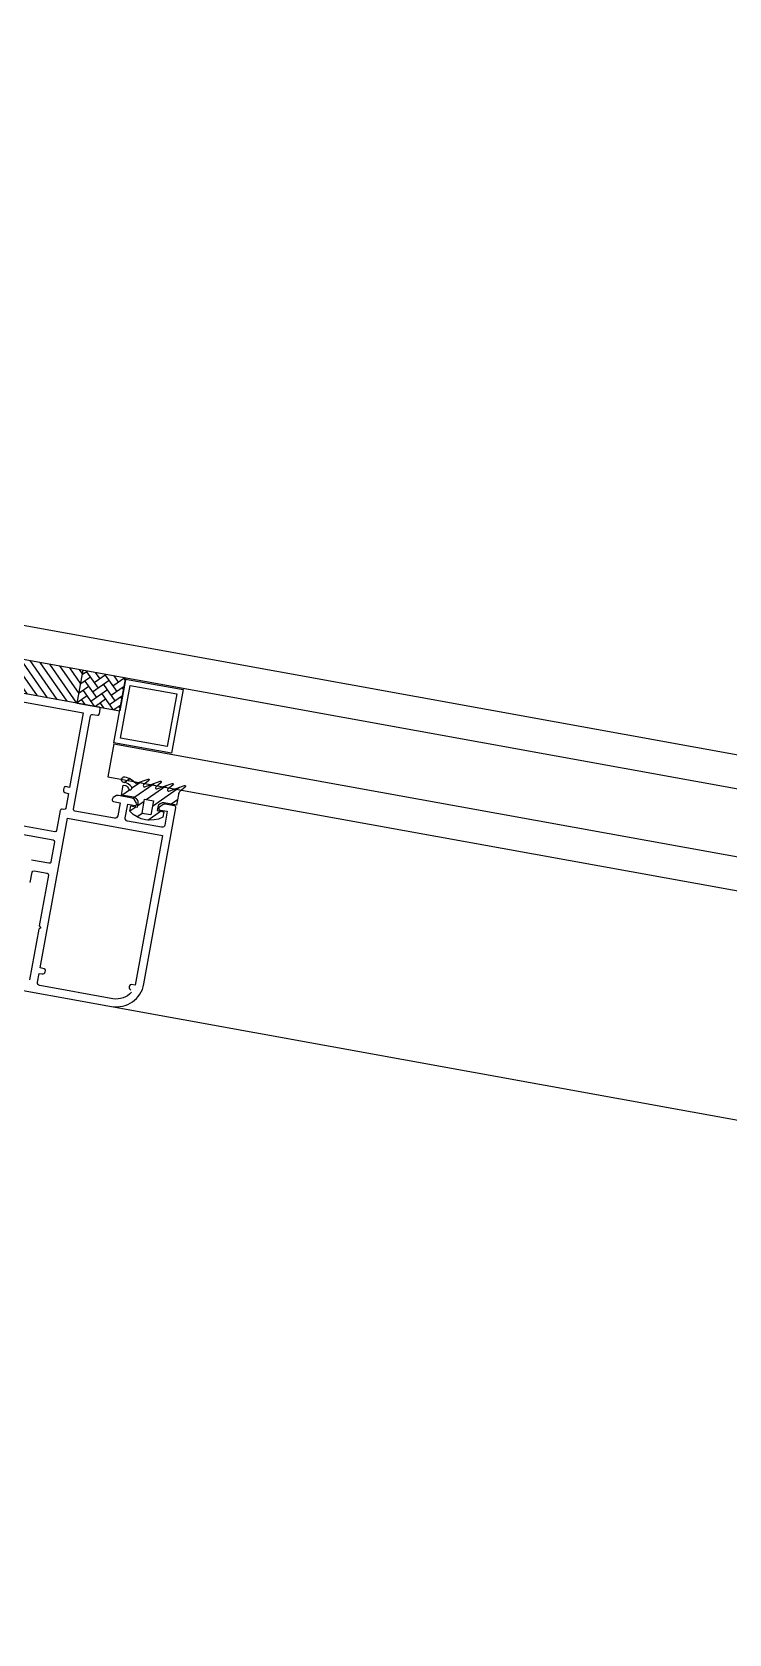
# Model space of a CAD drawing. Header units: millimetres. Extents: x 62878 to 70819, y -67946 to -61850.
# Drawn here: x 66951.89 to 66964.38, y -61966.02 to -61937.3 of the extents above; entities that cross this region are included whole.
import ezdxf

# ---------------------------------------------------------------- set-up
doc = ezdxf.new("R2010")
doc.units = ezdxf.units.MM
doc.linetypes.add('HIDDEN', pattern=[0.375, 0.25, -0.125])
doc.layers.add('BA DÖŞ.-yeni', color=11, linetype='Continuous', lineweight=30)
doc.layers.add('DOGRAMA', color=171, linetype='Continuous', lineweight=0)

msp = doc.modelspace()

# ---------------------------------------------------------------- hatches: boundary and pattern name
at = {"layer": 'DOGRAMA', "lineweight": -2}
h = msp.add_hatch(dxfattribs=at)
h.set_pattern_fill('ANSI31', color=256, scale=0.03999999999999999, angle=680.4701671983435, style=0)
h.set_pattern_definition([(304.7168419783434, (66819.55168917275, -61938.90822358108), (-0.1043910367028256, -0.07232918813390152), [])])
h.paths.add_polyline_path([(66952.4354540545, -61949.25698671717, 0.4142135623420975), (66952.40348666436, -61949.2791358925), (66951.12190800032, -61949.0466227147, 0.1532309010706403), (66951.13062204278, -61948.43840888272), (66952.53765274493, -61948.69368246754)])
h.paths.add_polyline_path([(66952.70262549224, -61949.33340780059), (66952.45760322984, -61949.28895410731, 0.4142135623575963), (66952.4354540545, -61949.25698671717), (66952.53765274493, -61948.69368246754), (66952.80973329011, -61948.74304526823)])
h = msp.add_hatch(dxfattribs=at)
h.set_pattern_fill('AR-HBONE', color=256, scale=0.03, angle=680.4701671983435, style=0)
h.set_pattern_definition([(214.7168419783434, (66951.12991861577, -61985.45169297639), (-0.03029466006512515, -0.1669797400032067), [0.3599999999999997, -0.1199999999999999]), (304.7168419783434, (66951.0312814157, -61985.52003551637), (-0.03029466006512515, -0.1669797400032067), [0.3599999999999998, -0.12])])
h.paths.add_polyline_path([(66953.21769499031, -61949.42685539699), (66953.4636793788, -61949.47148364611), (66953.57078717658, -61948.88112111372), (66952.80973329011, -61948.74304526823), (66952.70262549224, -61949.33340780059)])
h = msp.add_hatch(dxfattribs=at)
h.set_pattern_fill('ANSI31', color=256, scale=0.05, angle=680.4701671983435, style=0)
h.set_pattern_definition([(214.7168419783434, (67055.92638325461, -61981.79301310745), (0.09041148516737686, -0.130488795878532), [])])
edge = h.paths.add_edge_path(flags=16)
edge.add_arc((66954.0116220068, -61950.93277036557), 0.3999999999908153, 248.1798829518312, 271.25380101744275, ccw=False)
edge.add_line((66953.86294448195, -61951.30411251723), (66953.90791518296, -61951.05624058341))
edge.add_line((66953.90791518296, -61951.05624058341), (66954.06534519163, -61951.08480266282))
edge.add_line((66954.06534519163, -61951.08480266282), (66954.02037449059, -61951.33267459663))
edge = h.paths.add_edge_path()
edge.add_arc((66954.01162200682, -61950.93277036555), 0.500000000029459, 222.8469443324046, 296.58673962388355, ccw=False)
edge.add_line((66953.64503554205, -61951.27279148824), (66953.6628868417, -61951.17439773283))
edge.add_line((66953.6628868417, -61951.17439773283), (66953.78095934817, -61951.19581929242))
edge.add_line((66953.78095934817, -61951.19581929242), (66953.79167012795, -61951.13678303915))
edge.add_arc((66953.69327637256, -61951.11893173951), 0.09999999998636591, 349.716841974315, 439.7168419791611)
edge.add_line((66953.7111276722, -61951.02053798412), (66953.49466141034, -61950.98126512494))
edge.add_line((66953.49466141034, -61950.98126512494), (66953.52679374968, -61950.80415636519))
edge.add_line((66953.52679374968, -61950.80415636519), (66953.56563900848, -61950.8112039502))
edge.add_arc((66953.55403566369, -61950.87515989118), 0.06499999997844015, 11.307506436668291, 79.71684195696639, ccw=False)
edge.add_arc((66953.6498288428, -61950.85600547368), 0.03268943073777338, 191.3075064331842, 385.1471210640778)
edge.add_arc((66953.51383988648, -61950.95296308758), 0.1992591643026759, 33.80062045099993, 84.06652760906142)
edge.add_arc((66953.54466664114, -61950.70580028034), 0.05002797727543126, 80.68900062378782, 258.2022369115179, ccw=False)
edge.add_arc((66953.50027029811, -61950.97548748265), 0.3233450412636618, 41.33117909697171, 80.65748925163189, ccw=False)
edge.add_arc((66953.75808975959, -61950.74873884951), 0.01999999998465233, 221.3311791481198, 289.7168420495907)
edge.add_line((66953.76483719936, -61950.76756627781), (66953.97197499395, -61950.693331509))
edge.add_arc((66953.97703557374, -61950.70745208026), 0.01500000001384084, -50.283158082091006, 109.71684187658391, ccw=False)
edge.add_line((66953.98662048305, -61950.71899025665), (66953.89191234673, -61950.79766550554))
edge.add_arc((66953.90469222581, -61950.81304974067), 0.01999999999896821, 129.7168420218327, 289.7168419640703)
edge.add_line((66953.91143966555, -61950.83187716898), (66954.18844125583, -61950.73260436823))
edge.add_arc((66954.19350183563, -61950.74672493946), 0.01499999999820211, -50.28315799329607, 109.71684195703821, ccw=False)
edge.add_line((66954.20308674494, -61950.75826311581), (66954.1083786086, -61950.83693836477))
edge.add_arc((66954.12115848766, -61950.85232259989), 0.01999999997847612, 129.7168420164041, 289.7168419781348)
edge.add_line((66954.1279059274, -61950.87115002818), (66954.40490751772, -61950.77187722739))
edge.add_arc((66954.40996809749, -61950.78599779865), 0.01500000000893143, -50.28315812484698, 109.7168418242585, ccw=False)
edge.add_line((66954.41955300678, -61950.79753597504), (66954.3248448704, -61950.87621122393))
edge.add_arc((66954.33762474947, -61950.89159545908), 0.02000000001016171, 129.7168419951942, 289.71684198925)
edge.add_line((66954.34437218923, -61950.91042288741), (66954.6213737796, -61950.81115008664))
edge.add_arc((66954.62643435938, -61950.82527065787), 0.0149999999883833, -50.283158071570085, 109.7168418523874, ccw=False)
edge.add_line((66954.63601926867, -61950.83680883424), (66954.54765397181, -61950.91021500601))
edge.add_arc((66954.6115533671, -61950.98713618175), 0.09999999998012171, 129.7168419529642, 169.7168419523174)
edge.add_line((66954.51315961173, -61950.96928488207), (66954.47859896428, -61951.15977812132))
edge.add_line((66954.47859896428, -61951.15977812132), (66954.26213270242, -61951.12050526208))
edge.add_arc((66954.24428140277, -61951.21889901751), 0.1000000000306193, 79.71684197467832, 169.7168419746783)
edge.add_line((66954.14588764735, -61951.20104771786), (66954.1351768676, -61951.26008397109))
edge.add_line((66954.1351768676, -61951.26008397109), (66954.25324937407, -61951.28150553066))
edge.add_line((66954.25324937407, -61951.28150553066), (66954.23539807447, -61951.37989928608))

# ---------------------------------------------------------------- linework, layer by layer
msp.add_lwpolyline([(68896.02066502631, -63031.43519410248), (69030.25944186504, -63071.18378898385), (69185.2789618937, -62547.65255934227), (68892.99857577804, -62461.10726346668, 1.044367817173394), (68063.1984222013, -62298.72991434322, 0.2043746373996395), (63106.96025407397, -62494.78258919505, 0.3539527355379972), (62932.93996584662, -62997.825353625), (63753.18486962488, -65779.59786478638), (64154.95366467919, -67142.15251756221), (65336.72250243354, -66792.62198400985), (65336.69978150922, -66829.11190277508), (65270.53542169294, -66829.0707046726, 0.6267890062731037), (65270.19918370779, -67369.07059999109), (65531.84452784718, -67369.23351688065, 0.9262424964682344), (66130.08755876668, -67369.60602071379), (66391.73290290477, -67369.76893760463, 0.6267427171847498), (66392.06914089088, -66829.76904228561), (66326.14716633759, -66829.72799510749), (66326.16988726193, -66793.2380763422), (67506.155742504, -67144.12829054108), (68467.02457055586, -63899.0863823687), (68625.20366853199, -63946.03714330423), (68896.02440533682, -63031.42256234252)], format="xyb")
at = {"layer": 'BA DÖŞ.-yeni', "linetype": 'HIDDEN', "ltscale": 150}
msp.add_arc((65815.0392658321, -68607.15258971277), 6697.93692342701, 70.74616030420842, 109.2968468472022, dxfattribs=at)
at = {"layer": 'DOGRAMA', "lineweight": -2}
for p, q in [((66951.33612359595, -61947.86589764997), (67000.5183187638, -61956.78888365916)), ((66951.13062204278, -61948.43840888272), (67000.4064786011, -61957.37838761201)), ((66952.70262549224, -61949.33340780063), (66952.80973329011, -61948.74304526823)), ((66952.70262549224, -61949.33340780063), (66952.80973329011, -61948.74304526823)), ((66953.57078717658, -61948.88112111372), (66953.4636793788, -61949.47148364611)), ((66952.70262549224, -61949.33340780063), (66953.4636793788, -61949.47148364611)), ((66953.35657158095, -61950.06184617851), (66953.2494637831, -61950.65220871089)), ((66953.35657158095, -61950.06184617851), (67000.18279828125, -61958.55739551874)), ((66953.2494637831, -61950.65220871089), (67000.07095811958, -61959.14689947183)), ((66953.3154213209, -61954.77012682607), (66999.31790102838, -61963.11622608853))]:
    msp.add_line(p, q, dxfattribs=at)
msp.add_lwpolyline([(68355.72808668052, -61957.86010398282, 0.2737364000647933), (68066.90955003549, -62277.7212358757, 0.2092949010110247), (68023.71017518625, -62283.85188166666, 0.1983676314706158), (63201.05260393125, -62451.10786955556)], format="xyb", dxfattribs=at)
for points in [[(66953.56721691662, -61948.90079986483), (66954.60035134832, -61949.08823851105), (66954.39327627255, -61950.22960607364), (66953.36014184085, -61950.04216742743)], [(66953.6477593724, -61949.01704491986), (66954.48410629333, -61949.16878096676), (66954.31273381677, -61950.11336101861), (66953.4763868959, -61949.96162497169)]]:
    msp.add_lwpolyline(points, close=True, dxfattribs=at)
at = {"layer": 'DOGRAMA', "linetype": 'ByBlock', "lineweight": -2}
msp.add_lwpolyline([(66951.5280635746, -61949.27275906624), (66952.80718239478, -61949.50482596153), (66952.56440471968, -61950.84298103493), (66952.49552909093, -61950.8304851252, 0.4142135623730951), (66952.46065557444, -61950.85464786192), (66952.45530018455, -61950.88416598852, 0.4142135623730951), (66952.49557141238, -61950.94228851606), (66952.54476829006, -61950.95121416588), (66952.49656978107, -61951.21687730546, -0.4142135623730951), (66952.46169626454, -61951.24104004221), (66952.43217813797, -61951.23568465229, 0.4142135623730951), (66952.39730462141, -61951.25984738901), (66952.33303994269, -61951.61406490846, -0.4142135623730951), (66952.29816642625, -61951.63822764518), (66951.04856573264, -61951.41151613978, -0.4142135623730951)], format="xyb", dxfattribs=at)
at = {"layer": 'DOGRAMA', "lineweight": -2, "ltscale": 0.5}
for points in [[(66951.07204369787, -61954.36311719431), (66953.3154213209, -61954.77012682607, 0.4142135623730951), (66953.89664659611, -61954.36741454728), (66954.46967331445, -61951.208974999, 0.4142135623730951), (66954.44551057773, -61951.17410148249), (66954.27893978919, -61951.14388101734, 0.1991096956269791), (66954.24154238132, -61951.15198526808), (66954.17520132841, -61951.19795084756, 0.6680969080520953), (66954.18626147203, -61951.24902561262), (66954.31585588725, -61951.27253755937), (66954.27122763818, -61951.51852194787, -0.4142135623730951), (66954.21310511063, -61951.55879317575), (66953.6030638272, -61951.44811511798, -0.4142135623730951), (66953.56279259932, -61951.38999259048), (66953.60742084844, -61951.14400820198), (66953.73702510301, -61951.16752193388, 0.6680969080520438), (66953.76532246149, -61951.12358768868), (66953.71935688204, -61951.05724663577, 0.1989616347782854), (66953.68718006552, -61951.03651973109), (66953.44118583766, -61950.99188969682, 0.3728392455561729), (66953.32850215957, -61951.05855936502, 0.4568501953068724), (66953.35159708437, -61951.09759482293), (66953.46966959082, -61951.11901638248), (66953.4268264717, -61951.35516139545, -0.4142135623730951), (66953.36870394417, -61951.39543262332), (66952.66026890531, -61951.26690326593, -0.4142135623730951), (66952.63610616859, -61951.23202974942), (66952.93957826245, -61949.55933590766, -0.4142135623730951), (66952.97445177895, -61949.53517317092), (66953.0630061588, -61949.55123934061, 0.4142135623730951), (66953.09787967533, -61949.52707660389), (66953.113945845, -61949.43852222401, 0.4142135623730951), (66953.0897831083, -61949.40364870751), (66951.05303237154, -61949.03412680498, 0.4142135623730951)], [(66950.48062312847, -61951.46092462487), (66952.27138947678, -61951.78581827825, -0.4142135623730951), (66952.29555221347, -61951.82069179478), (66952.23039496981, -61952.17982900199, -0.4142135623730951), (66952.19552145328, -61952.20399173872), (66951.88066143604, -61952.14686757988, 0.4142135623730951)], [(66953.67418877955, -61954.51682904061, -0.2621398995659221), (66953.34041314042, -61954.63237556852), (66952.03177619362, -61954.39495328332, -0.4142135623730951), (66951.99150496573, -61954.33683075581), (66952.02006704517, -61954.17940074716), (66952.06926392288, -61954.18832639699, 0.4142135623730951), (66952.12738645039, -61954.14805516912), (66952.13095671035, -61954.12837641803, 0.4142135623730951), (66952.1067939736, -61954.09350290151), (66952.03791834481, -61954.08100699175), (66952.5252588249, -61951.39485746941), (66954.22747079331, -61951.70368495317), (66953.74013031318, -61954.3898344755), (66953.67125468442, -61954.37733856577, 0.4142135623730951), (66953.63638116789, -61954.40150130248), (66953.63281090799, -61954.42118005357, 0.3618128521052944), (66953.6643176706, -61954.47687171487)], [(66951.85845311516, -61952.54936825128), (66951.89237058448, -61952.36242011601, -0.4142135623730951), (66951.92724410101, -61952.33825737929), (66952.16338911394, -61952.38110049842, -0.4142135623730951), (66952.18755185066, -61952.41597401495), (66952.02242732901, -61953.32611625237), (66952.04659006576, -61953.36098976889), (66952.01171654926, -61953.38515250561), (66951.84659202758, -61954.29529474305, -0.4142135623730951)]]:
    msp.add_lwpolyline(points, format="xyb", dxfattribs=at)
at = {"layer": 'DOGRAMA', "lineweight": -2}
for points in [[(66954.23539807447, -61951.37989928608, -0.3333333333332296), (66953.64503554205, -61951.27279148824), (66953.6628868417, -61951.17439773283), (66953.78095934817, -61951.19581929242), (66953.79167012795, -61951.13678303915, 0.4142135623730951), (66953.7111276722, -61951.02053798412), (66953.49466141034, -61950.98126512494), (66953.52679374968, -61950.80415636519), (66953.56563900848, -61950.8112039502, -0.3076847592325949), (66953.61777394729, -61950.86241504122, 1.128701775595035), (66953.67941995701, -61950.84211429507, 0.2229122392588673), (66953.53443802921, -61950.7547714352, -0.9785310008372164), (66953.55276083118, -61950.65643143796, -0.1732976222504512), (66953.74307166233, -61950.76194705734, 0.3075716929246892), (66953.76483719936, -61950.76756627781), (66953.97197499395, -61950.693331509, -0.8390996311771624), (66953.98662048305, -61950.71899025665), (66953.89191234673, -61950.79766550554, 0.8390996311772869), (66953.91143966555, -61950.83187716898), (66954.18844125583, -61950.73260436823, -0.8390996311771624), (66954.20308674494, -61950.75826311581), (66954.1083786086, -61950.83693836477, 0.839099631177325), (66954.1279059274, -61950.87115002818), (66954.40490751772, -61950.77187722739, -0.8390996311769768), (66954.41955300678, -61950.79753597504), (66954.3248448704, -61950.87621122393, 0.8390996311770358), (66954.34437218923, -61950.91042288741), (66954.6213737796, -61950.81115008664, -0.8390996311781366), (66954.63601926867, -61950.83680883424), (66954.54765397181, -61950.91021500601, 0.1763269807084491), (66954.51315961173, -61950.96928488207), (66954.47859896428, -61951.15977812132), (66954.26213270242, -61951.12050526208, 0.4142135623728453), (66954.14588764735, -61951.20104771786), (66954.1351768676, -61951.26008397109), (66954.25324937407, -61951.28150553066)], [(66954.02037449059, -61951.33267459663, -0.1010205144335734), (66953.86294448195, -61951.30411251723), (66953.90791518296, -61951.05624058341), (66954.06534519163, -61951.08480266282)], [(66954.02037449059, -61951.33267459663, -0.1010205144335734), (66953.86294448195, -61951.30411251723), (66953.90791518296, -61951.05624058341), (66954.06534519163, -61951.08480266282)]]:
    msp.add_lwpolyline(points, format="xyb", close=True, dxfattribs=at)

doc.saveas('drawing.dxf')
